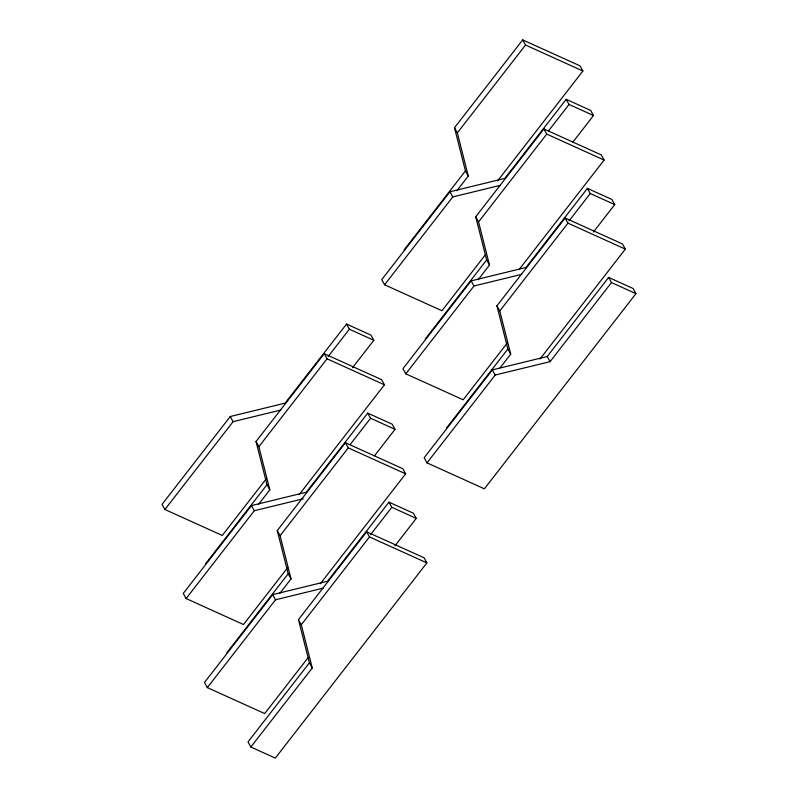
<?xml version="1.0" encoding="UTF-8"?>
<svg xmlns="http://www.w3.org/2000/svg" width="798" height="798" viewBox="0 0 798 798"><rect width="100%" height="100%" fill="white"/><g stroke="black" fill="none" stroke-linecap="round" stroke-linejoin="round"><path stroke-width="1.2" d="M352.507 367.738L373.833 340.277L370.99 335.13L346.531 324.058L285.125 403.14L230.253 416.526L162.054 504.356L164.897 509.503L222.273 535.468L266.452 478.581M456.915 190.692L468.286 176.049L465.443 170.912L454.491 127.73L522.69 39.9L580.066 65.865L582.909 71.012L497.603 180.867M164.897 509.503L233.096 421.673L280.806 410.032M468.286 176.049L457.334 132.867L525.533 45.037L522.69 39.9M404.037 249.993L465.443 170.912M258.452 504.486L269.824 489.842L266.981 484.705L256.028 441.523L324.227 353.694L381.604 379.658L384.446 384.796L299.14 494.66M572.954 142.024L593.513 115.54L590.67 110.393L566.211 99.321L504.805 178.403L449.932 191.789L381.733 279.619L384.576 284.766L441.952 310.731L485.364 254.821M328.148 356.536L349.374 329.205L346.531 324.058M269.824 489.842L258.871 446.661L327.07 358.831L324.227 353.694M384.576 284.766L452.775 196.936L500.486 185.296M205.575 563.787L266.981 484.705M374.491 455.808L395.05 429.324L392.207 424.187L367.748 413.115L306.342 492.196L251.47 505.583L183.271 593.413L186.114 598.55L243.49 624.525L287.669 567.627M478.132 279.749L489.503 265.106L486.66 259.958L475.708 216.787L543.897 128.947L601.283 154.922L604.126 160.059L519.588 268.936M548.585 130.822L569.054 104.458L566.211 99.321M186.114 598.55L254.313 510.72L303.22 498.79M489.503 265.106L478.551 221.924L546.74 134.094L543.897 128.947M425.254 339.04L486.66 259.958M279.669 593.532L291.041 578.889L288.198 573.752L277.245 530.57L345.434 442.74L402.82 468.715L405.663 473.852L320.357 583.707M593.403 232.048L614.729 204.587L611.886 199.45L587.418 188.378L526.022 267.46L471.149 280.846L402.95 368.676L405.793 373.813L463.169 399.788L507.338 342.891M350.123 444.616L370.591 418.252L367.748 413.115M291.041 578.889L280.088 535.717L348.277 447.877L345.434 442.74M405.793 373.813L473.982 285.983L521.702 274.342M226.792 652.834L288.198 573.752M394.94 545.842L416.267 518.381L413.424 513.234L388.955 502.161L327.559 581.243L272.687 594.63L204.488 682.46L207.33 687.607L264.707 713.572L308.118 657.662M500.107 367.818L510.72 354.152L507.877 349.015L496.925 305.834L565.114 218.004L622.49 243.969L625.333 249.116L540.037 358.97M569.034 220.856L590.261 193.515L587.418 188.378M207.33 687.607L275.529 599.777L323.24 588.136M510.72 354.152L499.767 310.971L567.957 223.141L565.114 218.004M446.471 428.097L507.877 349.015M298.462 619.627L366.651 531.797L424.027 557.762L426.87 562.899L275.31 758.1L250.851 747.028L248.008 741.891L309.415 662.799L298.462 619.627L301.305 624.764L312.257 667.946L250.851 747.028M492.356 369.893L424.167 457.723L427.01 462.87L484.386 488.835L635.946 293.644L633.103 288.497L608.635 277.425L547.229 356.507L492.356 369.893L495.199 375.04L427.01 462.87M370.571 534.64L391.798 507.309L388.955 502.161M301.305 624.764L369.494 536.934L366.651 531.797M495.199 375.04L550.071 361.654L611.477 282.562L608.635 277.425M525.533 45.037L582.909 71.012M569.054 104.458L593.513 115.54M546.74 134.094L604.126 160.059M590.261 193.515L614.729 204.587M567.957 223.141L625.333 249.116M611.477 282.562L635.946 293.644M349.374 329.205L373.833 340.277M327.07 358.831L384.446 384.796M370.591 418.252L395.05 429.324M348.277 447.877L405.663 473.852M391.798 507.309L416.267 518.381M369.494 536.934L426.87 562.899M454.491 127.73L457.334 132.867M475.708 216.787L478.551 221.924M547.229 356.507L550.071 361.654M449.932 191.789L452.775 196.936M496.925 305.834L499.767 310.971M471.149 280.846L473.982 285.983M256.028 441.523L258.871 446.661M230.253 416.526L233.096 421.673M277.245 530.57L280.088 535.717M251.47 505.583L254.313 510.72M272.687 594.63L275.529 599.777M309.415 662.799L312.257 667.946"/></g></svg>
